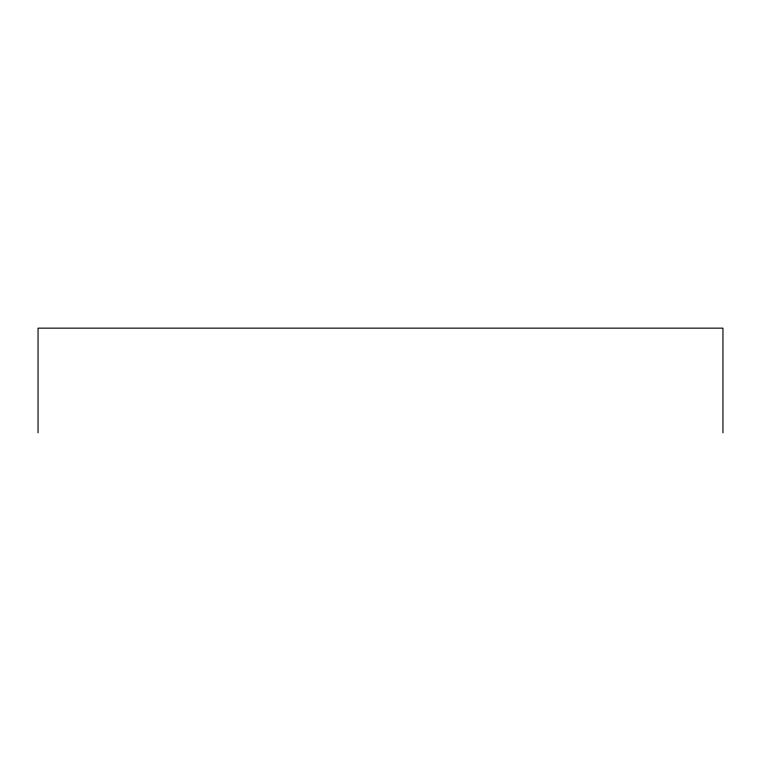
<?xml version="1.0" encoding="UTF-8"?>
<svg xmlns="http://www.w3.org/2000/svg" width="761" height="761" viewBox="0 0 761 761"><rect width="100%" height="100%" fill="white"/><g stroke="black" fill="none" stroke-linecap="round" stroke-linejoin="round"><path stroke-width="1.14" d="M722.95 432.847L722.95 328.153L38.05 328.153L38.05 432.847"/></g></svg>
